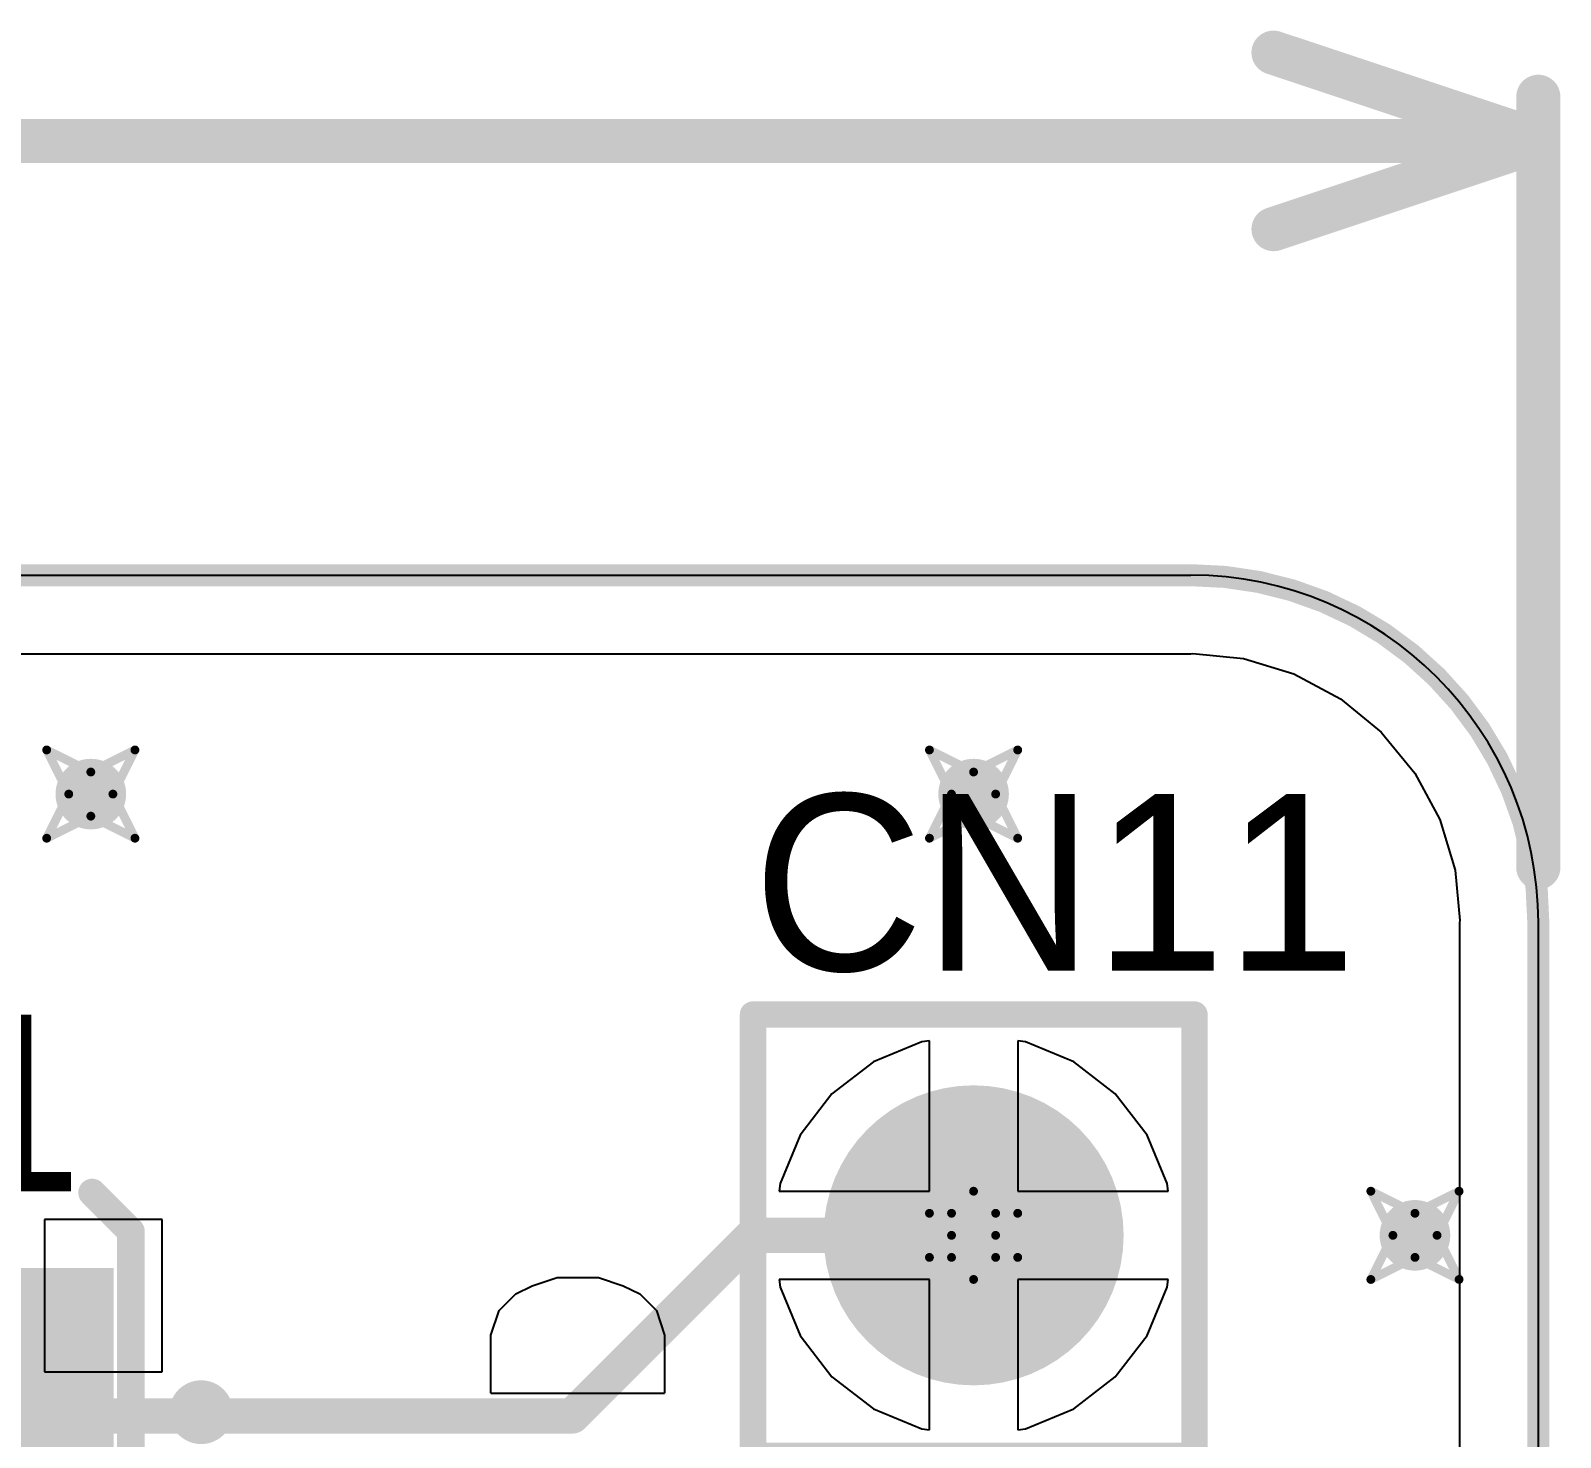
# Model space of a CAD drawing. Header units: millimetres. Extents: x 2.26 to 6.57, y 1.2 to 4.64.
# Drawn here: x 4.8946 to 5.2412, y 4.2574 to 4.5762 of the extents above; entities that cross this region are included whole.
import ezdxf

# ---------------------------------------------------------------- set-up
doc = ezdxf.new("R2010")
doc.units = ezdxf.units.MM
doc.header["$MEASUREMENT"] = 0
for name, color, linetype in [('BottomLayer', 5, 'Continuous'), ('BottomSolder', 6, 'Continuous'), ('DrillDrawing', 1, 'Continuous'), ('KeepOutLayer', 6, 'Continuous'), ('Mechanical1', 6, 'Continuous'), ('MultiLayer', 9, 'Continuous'), ('PadHoleLayer', 156, 'Continuous'), ('TopLayer', 1, 'Continuous'), ('TopOverlay', 2, 'Continuous'), ('TopPaste', 8, 'Continuous'), ('TopSolder', 216, 'Continuous'), ('ViaHoleLayer', 16, 'Continuous')]:
    doc.layers.add(name, color=color, linetype=linetype)

# ---------------------------------------------------------------- blocks, each defined once
blk = doc.blocks.new('SIP2_2_54_9')
at = {"layer": 'BottomLayer', "const_width": 0.03}
for points in [[(-0.015, 0, 1), (0.015, 0, 1)], [(0.085, 0, 1), (0.115, 0, 1)]]:
    blk.add_lwpolyline(points, format="xyb", close=True, dxfattribs=at)
at = {"layer": 'BottomSolder', "const_width": 0.034}
for points in [[(-0.017, 0, 1), (0.017, 0, 1)], [(0.083, 0, 1), (0.117, 0, 1)]]:
    blk.add_lwpolyline(points, format="xyb", close=True, dxfattribs=at)
at = {"layer": 'MultiLayer', "const_width": 0.03}
for points in [[(-0.015, 0, 1), (0.015, 0, 1)], [(0.085, 0, 1), (0.115, 0, 1)]]:
    blk.add_lwpolyline(points, format="xyb", close=True, dxfattribs=at)
at = {"layer": 'PadHoleLayer', "const_width": 0.02}
for points in [[(-0.01, 0, 1), (0.01, 0, 1)], [(0.09, 0, 1), (0.11, 0, 1)]]:
    blk.add_lwpolyline(points, format="xyb", close=True, dxfattribs=at)
at = {"layer": 'TopLayer', "const_width": 0.03}
for points in [[(-0.015, 0, 1), (0.015, 0, 1)], [(0.085, 0, 1), (0.115, 0, 1)]]:
    blk.add_lwpolyline(points, format="xyb", close=True, dxfattribs=at)
at = {"layer": 'TopOverlay', "const_width": 0.006}
for points in [[(-0.049961, 0.049961), (0.150039, 0.049961)], [(-0.049961, 0.049961), (-0.049961, -0.050039)], [(0.050039, 0.049961), (0.050039, -0.050039)], [(0.150039, 0.049961), (0.150039, -0.050039)], [(-0.049961, -0.050039), (0.150039, -0.050039)]]:
    blk.add_lwpolyline(points, dxfattribs=at)
at = {"layer": 'TopOverlay'}
for points, const_width in [([(-0.051461, 0.049961, 1), (-0.048461, 0.049961, 1)], 0.003), ([(-0.051461, 0.049961, 1), (-0.048461, 0.049961, 1)], 0.003), ([(0.048539, 0.049961, 1), (0.051539, 0.049961, 1)], 0.003), ([(0.148539, 0.049961, 1), (0.151539, 0.049961, 1)], 0.003), ([(0.148539, 0.049961, 1), (0.151539, 0.049961, 1)], 0.003), ([(-0.051461, -0.050039, 1), (-0.048461, -0.050039, 1)], 0.003), ([(-0.051461, -0.050039, 1), (-0.048461, -0.050039, 1)], 0.003), ([(0.048539, -0.050039, 1), (0.051539, -0.050039, 1)], 0.003), ([(0.148539, -0.050039, 1), (0.151539, -0.050039, 1)], 0.003), ([(0.148539, -0.050039, 1), (0.151539, -0.050039, 1)], 0.003), ([(0.0051574, -0.075, 1), (-0.005, -0.075, 1)], 0.01), ([(-0.0075, -0.075, 1), (-0.0025, -0.075, 1)], 0.005), ([(0.0026574, -0.075, 1), (0.0076574, -0.075, 1)], 0.005)]:
    blk.add_lwpolyline(points, format="xyb", close=True, dxfattribs=dict(at, const_width=const_width))
at = {"layer": 'TopSolder', "const_width": 0.034}
for points in [[(-0.017, 0, 1), (0.017, 0, 1)], [(0.083, 0, 1), (0.117, 0, 1)]]:
    blk.add_lwpolyline(points, format="xyb", close=True, dxfattribs=at)
blk = doc.blocks.new('HSMF_A201_96')
at = {"layer": 'TopLayer'}
for points in [[(-0.0885826, 0.0511811), (-0.0885826, 0.0078741), (-0.0295276, 0.0511811), (-0.0295276, 0.0078741)], [(0.0295276, 0.0511811), (0.0295276, 0.0078741), (0.0885826, 0.0511811), (0.0885826, 0.0078741)], [(-0.0885826, -0.0078741), (-0.0885826, -0.0511811), (-0.0295276, -0.0078741), (-0.0295276, -0.0511811)], [(0.0295276, -0.0078741), (0.0295276, -0.0511811), (0.0885826, -0.0078741), (0.0885826, -0.0511811)]]:
    blk.add_solid(points, dxfattribs=at)
at = {"layer": 'TopOverlay'}
for points, const_width in [([(-0.0576146, 0.075, 1), (-0.062228, 0.075, 1)], 0.0098425), ([(-0.0646886, 0.075, 1), (-0.0597674, 0.075, 1)], 0.0049212), ([(-0.0600752, 0.075, 1), (-0.055154, 0.075, 1)], 0.0049212), ([(-0.1025197, 0.0590551, 1), (-0.0993701, 0.0590551, 1)], 0.0031496), ([(-0.1015748, 0.0590551, 1), (-0.0984252, 0.0590551, 1)], 0.0031496), ([(-0.0684291, 0.0590551, 1), (-0.0654291, 0.0590551, 1)], 0.003), ([(-0.0409449, 0.0590551, 1), (-0.0377953, 0.0590551, 1)], 0.0031496), ([(0.0654291, 0.0590551, 1), (0.0684291, 0.0590551, 1)], 0.003), ([(-0.1112598, 0.050315, 1), (-0.1081102, 0.050315, 1)], 0.0031496), ([(-0.0684291, -0.0590551, 1), (-0.0654291, -0.0590551, 1)], 0.003), ([(0.0654291, -0.0590551, 1), (0.0684291, -0.0590551, 1)], 0.003)]:
    blk.add_lwpolyline(points, format="xyb", close=True, dxfattribs=dict(at, const_width=const_width))
for points, const_width in [([(-0.109685, 0.050315), (-0.1009449, 0.0590551)], 0.0062992), ([(-0.0393701, 0.0590551), (-0.1, 0.0590551)], 0.0062992), ([(0.0669291, 0.0590551), (-0.0669291, 0.0590551)], 0.006), ([(0.0669291, -0.0590551), (-0.0669291, -0.0590551)], 0.006)]:
    blk.add_lwpolyline(points, dxfattribs=dict(at, const_width=const_width))
at = {"layer": 'TopPaste'}
for points in [[(-0.0885826, 0.0511811), (-0.0885826, 0.0078741), (-0.0295276, 0.0511811), (-0.0295276, 0.0078741)], [(0.0295276, 0.0511811), (0.0295276, 0.0078741), (0.0885826, 0.0511811), (0.0885826, 0.0078741)], [(-0.0885826, -0.0078741), (-0.0885826, -0.0511811), (-0.0295276, -0.0078741), (-0.0295276, -0.0511811)], [(0.0295276, -0.0078741), (0.0295276, -0.0511811), (0.0885826, -0.0078741), (0.0885826, -0.0511811)]]:
    blk.add_solid(points, dxfattribs=at)
at = {"layer": 'TopSolder'}
for points in [[(-0.0925826, 0.0551811), (-0.0925826, 0.0038741), (-0.0255276, 0.0551811), (-0.0255276, 0.0038741)], [(0.0255276, 0.0551811), (0.0255276, 0.0038741), (0.0925826, 0.0551811), (0.0925826, 0.0038741)], [(-0.0925826, -0.0038741), (-0.0925826, -0.0551811), (-0.0255276, -0.0038741), (-0.0255276, -0.0551811)], [(0.0255276, -0.0038741), (0.0255276, -0.0551811), (0.0925826, -0.0038741), (0.0925826, -0.0551811)]]:
    blk.add_solid(points, dxfattribs=at)

msp = doc.modelspace()

# ---------------------------------------------------------------- linework, layer by layer
at = {"layer": 'BottomLayer'}
for p, q in [((2.5590556, 4.4349131), (5.1574797, 4.4349131)), ((5.1574797, 4.4349131), (5.1574802, 4.434913)), ((5.1574802, 4.4349131), (5.1579395, 4.4350045)), ((5.1574802, 4.434913), (5.1574802, 4.4349131)), ((5.1579395, 4.4350045), (5.1693874, 4.4338769)), ((5.1693874, 4.4338769), (5.1808369, 4.4304038)), ((5.1808369, 4.4304038), (5.1913889, 4.4247636)), ((5.1913889, 4.4247636), (5.2006378, 4.4171732)), ((5.2006378, 4.4171732), (5.2082282, 4.4079243)), ((5.2082282, 4.4079243), (5.2138684, 4.3973723)), ((5.2138684, 4.3973723), (5.2173415, 4.3859228)), ((5.2173415, 4.3859228), (5.218469, 4.3744752)), ((5.218469, 4.3744752), (5.2183776, 4.3740156)), ((5.2183776, 4.3740156), (5.2183777, 4.3740151)), ((5.2183777, 4.3740151), (5.2183777, 3.5060318)), ((5.0965203, 4.3469913), (5.0855735, 4.342457)), ((5.0982677, 4.3472214), (5.0965203, 4.3469913)), ((5.0982677, 4.3131496), (5.0982677, 4.3472214)), ((5.1200151, 4.3469913), (5.1182677, 4.3472214)), ((5.1182677, 4.3472214), (5.1182677, 4.3131496)), ((5.1309619, 4.342457), (5.1200151, 4.3469913)), ((5.0855735, 4.342457), (5.0761733, 4.335244)), ((5.1403621, 4.335244), (5.1309619, 4.342457)), ((5.0761733, 4.335244), (5.0689603, 4.3258437)), ((5.1475751, 4.3258437), (5.1403621, 4.335244)), ((5.0689603, 4.3258437), (5.064426, 4.314897)), ((5.1521094, 4.314897), (5.1475751, 4.3258437)), ((5.064426, 4.314897), (5.0641959, 4.3131496)), ((5.0641959, 4.3131496), (5.0982677, 4.3131496)), ((5.1182677, 4.3131496), (5.1523395, 4.3131496)), ((5.1523395, 4.3131496), (5.1521094, 4.314897)), ((5.0982677, 4.2931496), (5.0641959, 4.2931496)), ((5.0641959, 4.2931496), (5.064426, 4.2914022)), ((5.064426, 4.2914022), (5.0689603, 4.2804555)), ((5.0982677, 4.2590778), (5.0982677, 4.2931496)), ((5.1523395, 4.2931496), (5.1182677, 4.2931496)), ((5.1182677, 4.2931496), (5.1182677, 4.2590778)), ((5.1475751, 4.2804555), (5.1521094, 4.2914022)), ((5.1521094, 4.2914022), (5.1523395, 4.2931496)), ((5.0689603, 4.2804555), (5.0761733, 4.2710552)), ((5.1403621, 4.2710552), (5.1475751, 4.2804555)), ((5.0761733, 4.2710552), (5.0855735, 4.2638422)), ((5.1309619, 4.2638422), (5.1403621, 4.2710552)), ((5.0855735, 4.2638422), (5.0965203, 4.2593079)), ((5.1200151, 4.2593079), (5.1309619, 4.2638422)), ((5.0965203, 4.2593079), (5.0982677, 4.2590778)), ((5.1182677, 4.2590778), (5.1200151, 4.2593079))]:
    msp.add_line(p, q, dxfattribs=at)
at = {"layer": 'BottomLayer', "const_width": 0.008}
for points in [[(4.9042677, 4.4031496, 1), (4.9122677, 4.4031496, 1)], [(5.1042677, 4.4031496, 1), (5.1122677, 4.4031496, 1)], [(5.2042677, 4.3031496, 1), (5.2122677, 4.3031496, 1)]]:
    msp.add_lwpolyline(points, format="xyb", close=True, dxfattribs=at)
at = {"layer": 'DrillDrawing'}
for points, const_width in [([(5.1762205, 4.571181), (5.2362205, 4.551181)], 0.01), ([(5.2362205, 4.3865156), (5.2362205, 4.561181)], 0.01), ([(3.9982225, 4.551181), (5.2362205, 4.551181)], 0.01), ([(5.1762205, 4.531181), (5.2362205, 4.551181)], 0.01), ([(4.8982677, 4.4131496), (4.9082677, 4.4081496)], 0.002), ([(4.8982677, 4.4131496), (4.9032677, 4.4031496)], 0.002), ([(4.9082677, 4.4081496), (4.9182677, 4.4131496)], 0.002), ([(4.9132677, 4.4031496), (4.9182677, 4.4131496)], 0.002), ([(5.0982677, 4.4131496), (5.1082677, 4.4081496)], 0.002), ([(5.0982677, 4.4131496), (5.1032677, 4.4031496)], 0.002), ([(5.1082677, 4.4081496), (5.1182677, 4.4131496)], 0.002), ([(5.1132677, 4.4031496), (5.1182677, 4.4131496)], 0.002), ([(4.8982677, 4.3931496), (4.9032677, 4.4031496)], 0.002), ([(4.9132677, 4.4031496), (4.9182677, 4.3931496)], 0.002), ([(5.0982677, 4.3931496), (5.1032677, 4.4031496)], 0.002), ([(5.1132677, 4.4031496), (5.1182677, 4.3931496)], 0.002), ([(4.8982677, 4.3931496), (4.9082677, 4.3981496)], 0.002), ([(4.9082677, 4.3981496), (4.9182677, 4.3931496)], 0.002), ([(5.0982677, 4.3931496), (5.1082677, 4.3981496)], 0.002), ([(5.1082677, 4.3981496), (5.1182677, 4.3931496)], 0.002), ([(5.1032677, 4.3081496), (5.1082677, 4.3131496)], 0.002), ([(5.1082677, 4.3131496), (5.1132677, 4.3081496)], 0.002), ([(5.1982677, 4.3131496), (5.2082677, 4.3081496)], 0.002), ([(5.1982677, 4.3131496), (5.2032677, 4.3031496)], 0.002), ([(5.2082677, 4.3081496), (5.2182677, 4.3131496)], 0.002), ([(5.2132677, 4.3031496), (5.2182677, 4.3131496)], 0.002), ([(5.0982677, 4.3081496), (5.1032677, 4.3031496)], 0.002), ([(5.0982677, 4.3081496), (5.1032677, 4.3081496)], 0.002), ([(5.1132677, 4.3081496), (5.1182677, 4.3081496)], 0.002), ([(5.1132677, 4.3031496), (5.1182677, 4.3081496)], 0.002), ([(5.0982677, 4.2981496), (5.1032677, 4.3031496)], 0.002), ([(5.1132677, 4.3031496), (5.1182677, 4.2981496)], 0.002), ([(5.1982677, 4.2931496), (5.2032677, 4.3031496)], 0.002), ([(5.2132677, 4.3031496), (5.2182677, 4.2931496)], 0.002), ([(5.0982677, 4.2981496), (5.1032677, 4.2981496)], 0.002), ([(5.1032677, 4.2981496), (5.1082677, 4.2931496)], 0.002), ([(5.1082677, 4.2931496), (5.1132677, 4.2981496)], 0.002), ([(5.1132677, 4.2981496), (5.1182677, 4.2981496)], 0.002), ([(5.1982677, 4.2931496), (5.2082677, 4.2981496)], 0.002), ([(5.2082677, 4.2981496), (5.2182677, 4.2931496)], 0.002)]:
    msp.add_lwpolyline(points, dxfattribs=dict(at, const_width=const_width))
for points, const_width in [([(5.1737205, 4.571181, 1), (5.1787205, 4.571181, 1)], 0.005), ([(5.2337205, 4.561181, 1), (5.2387205, 4.561181, 1)], 0.005), ([(5.2337205, 4.551181, 1), (5.2387205, 4.551181, 1)], 0.005), ([(5.2337205, 4.551181, 1), (5.2387205, 4.551181, 1)], 0.005), ([(5.2337205, 4.551181, 1), (5.2387205, 4.551181, 1)], 0.005), ([(5.1737205, 4.531181, 1), (5.1787205, 4.531181, 1)], 0.005), ([(4.8977677, 4.4131496, 1), (4.8987677, 4.4131496, 1)], 0.001), ([(4.8977677, 4.4131496, 1), (4.8987677, 4.4131496, 1)], 0.001), ([(4.9177677, 4.4131496, 1), (4.9187677, 4.4131496, 1)], 0.001), ([(4.9177677, 4.4131496, 1), (4.9187677, 4.4131496, 1)], 0.001), ([(5.0977677, 4.4131496, 1), (5.0987677, 4.4131496, 1)], 0.001), ([(5.0977677, 4.4131496, 1), (5.0987677, 4.4131496, 1)], 0.001), ([(5.1177677, 4.4131496, 1), (5.1187677, 4.4131496, 1)], 0.001), ([(5.1177677, 4.4131496, 1), (5.1187677, 4.4131496, 1)], 0.001), ([(4.9077677, 4.4081496, 1), (4.9087677, 4.4081496, 1)], 0.001), ([(4.9077677, 4.4081496, 1), (4.9087677, 4.4081496, 1)], 0.001), ([(5.1077677, 4.4081496, 1), (5.1087677, 4.4081496, 1)], 0.001), ([(5.1077677, 4.4081496, 1), (5.1087677, 4.4081496, 1)], 0.001), ([(4.9027677, 4.4031496, 1), (4.9037677, 4.4031496, 1)], 0.001), ([(4.9027677, 4.4031496, 1), (4.9037677, 4.4031496, 1)], 0.001), ([(4.9127677, 4.4031496, 1), (4.9137677, 4.4031496, 1)], 0.001), ([(4.9127677, 4.4031496, 1), (4.9137677, 4.4031496, 1)], 0.001), ([(5.1027677, 4.4031496, 1), (5.1037677, 4.4031496, 1)], 0.001), ([(5.1027677, 4.4031496, 1), (5.1037677, 4.4031496, 1)], 0.001), ([(5.1127677, 4.4031496, 1), (5.1137677, 4.4031496, 1)], 0.001), ([(5.1127677, 4.4031496, 1), (5.1137677, 4.4031496, 1)], 0.001), ([(4.9077677, 4.3981496, 1), (4.9087677, 4.3981496, 1)], 0.001), ([(4.9077677, 4.3981496, 1), (4.9087677, 4.3981496, 1)], 0.001), ([(5.1077677, 4.3981496, 1), (5.1087677, 4.3981496, 1)], 0.001), ([(5.1077677, 4.3981496, 1), (5.1087677, 4.3981496, 1)], 0.001), ([(4.8977677, 4.3931496, 1), (4.8987677, 4.3931496, 1)], 0.001), ([(4.8977677, 4.3931496, 1), (4.8987677, 4.3931496, 1)], 0.001), ([(4.9177677, 4.3931496, 1), (4.9187677, 4.3931496, 1)], 0.001), ([(4.9177677, 4.3931496, 1), (4.9187677, 4.3931496, 1)], 0.001), ([(5.0977677, 4.3931496, 1), (5.0987677, 4.3931496, 1)], 0.001), ([(5.0977677, 4.3931496, 1), (5.0987677, 4.3931496, 1)], 0.001), ([(5.1177677, 4.3931496, 1), (5.1187677, 4.3931496, 1)], 0.001), ([(5.1177677, 4.3931496, 1), (5.1187677, 4.3931496, 1)], 0.001), ([(5.2337205, 4.3865156, 1), (5.2387205, 4.3865156, 1)], 0.005), ([(5.1077677, 4.3131496, 1), (5.1087677, 4.3131496, 1)], 0.001), ([(5.1077677, 4.3131496, 1), (5.1087677, 4.3131496, 1)], 0.001), ([(5.1977677, 4.3131496, 1), (5.1987677, 4.3131496, 1)], 0.001), ([(5.1977677, 4.3131496, 1), (5.1987677, 4.3131496, 1)], 0.001), ([(5.2177677, 4.3131496, 1), (5.2187677, 4.3131496, 1)], 0.001), ([(5.2177677, 4.3131496, 1), (5.2187677, 4.3131496, 1)], 0.001), ([(5.0977677, 4.3081496, 1), (5.0987677, 4.3081496, 1)], 0.001), ([(5.0977677, 4.3081496, 1), (5.0987677, 4.3081496, 1)], 0.001), ([(5.1027677, 4.3081496, 1), (5.1037677, 4.3081496, 1)], 0.001), ([(5.1027677, 4.3081496, 1), (5.1037677, 4.3081496, 1)], 0.001), ([(5.1127677, 4.3081496, 1), (5.1137677, 4.3081496, 1)], 0.001), ([(5.1127677, 4.3081496, 1), (5.1137677, 4.3081496, 1)], 0.001), ([(5.1177677, 4.3081496, 1), (5.1187677, 4.3081496, 1)], 0.001), ([(5.1177677, 4.3081496, 1), (5.1187677, 4.3081496, 1)], 0.001), ([(5.2077677, 4.3081496, 1), (5.2087677, 4.3081496, 1)], 0.001), ([(5.2077677, 4.3081496, 1), (5.2087677, 4.3081496, 1)], 0.001), ([(5.1027677, 4.3031496, 1), (5.1037677, 4.3031496, 1)], 0.001), ([(5.1027677, 4.3031496, 1), (5.1037677, 4.3031496, 1)], 0.001), ([(5.1127677, 4.3031496, 1), (5.1137677, 4.3031496, 1)], 0.001), ([(5.1127677, 4.3031496, 1), (5.1137677, 4.3031496, 1)], 0.001), ([(5.2027677, 4.3031496, 1), (5.2037677, 4.3031496, 1)], 0.001), ([(5.2027677, 4.3031496, 1), (5.2037677, 4.3031496, 1)], 0.001), ([(5.2127677, 4.3031496, 1), (5.2137677, 4.3031496, 1)], 0.001), ([(5.2127677, 4.3031496, 1), (5.2137677, 4.3031496, 1)], 0.001), ([(5.0977677, 4.2981496, 1), (5.0987677, 4.2981496, 1)], 0.001), ([(5.0977677, 4.2981496, 1), (5.0987677, 4.2981496, 1)], 0.001), ([(5.1027677, 4.2981496, 1), (5.1037677, 4.2981496, 1)], 0.001), ([(5.1027677, 4.2981496, 1), (5.1037677, 4.2981496, 1)], 0.001), ([(5.1127677, 4.2981496, 1), (5.1137677, 4.2981496, 1)], 0.001), ([(5.1127677, 4.2981496, 1), (5.1137677, 4.2981496, 1)], 0.001), ([(5.1177677, 4.2981496, 1), (5.1187677, 4.2981496, 1)], 0.001), ([(5.1177677, 4.2981496, 1), (5.1187677, 4.2981496, 1)], 0.001), ([(5.2077677, 4.2981496, 1), (5.2087677, 4.2981496, 1)], 0.001), ([(5.2077677, 4.2981496, 1), (5.2087677, 4.2981496, 1)], 0.001), ([(5.1077677, 4.2931496, 1), (5.1087677, 4.2931496, 1)], 0.001), ([(5.1077677, 4.2931496, 1), (5.1087677, 4.2931496, 1)], 0.001), ([(5.1977677, 4.2931496, 1), (5.1987677, 4.2931496, 1)], 0.001), ([(5.1977677, 4.2931496, 1), (5.1987677, 4.2931496, 1)], 0.001), ([(5.2177677, 4.2931496, 1), (5.2187677, 4.2931496, 1)], 0.001), ([(5.2177677, 4.2931496, 1), (5.2187677, 4.2931496, 1)], 0.001)]:
    msp.add_lwpolyline(points, format="xyb", close=True, dxfattribs=dict(at, const_width=const_width))
at = {"layer": 'KeepOutLayer', "const_width": 0.005}
for points in [[(2.5590551, 4.4527559), (5.1574802, 4.4527559)], [(5.2362204, 4.3740156), (5.2362205, 4.3740155)], [(5.2362205, 3.4881889), (5.2362205, 4.3740155)]]:
    msp.add_lwpolyline(points, dxfattribs=at)
at = {"layer": 'KeepOutLayer', "const_width": 0.0025}
for points in [[(5.1562302, 4.4527559, 1), (5.1587302, 4.4527559, 1)], [(5.1562302, 4.4527558, 1), (5.1587302, 4.4527558, 1)], [(5.2349704, 4.3740156, 1), (5.2374704, 4.3740156, 1)], [(5.2349704, 4.3740156, 1), (5.2374704, 4.3740156, 1)], [(5.2349705, 4.3740155, 1), (5.2374705, 4.3740155, 1)], [(5.2349705, 4.3740155, 1), (5.2374705, 4.3740155, 1)]]:
    msp.add_lwpolyline(points, format="xyb", close=True, dxfattribs=at)
at = {"layer": 'KeepOutLayer', "const_width": 0.005}
msp.add_lwpolyline([(5.1574802, 4.4527558, -0.414213562372877), (5.2362204, 4.3740156)], format="xyb", dxfattribs=at)
at = {"layer": 'Mechanical1'}
for p, q in [((2.5590552, 4.4527558), (5.1574803, 4.4527559)), ((5.2362205, 3.4881889), (5.2362205, 4.3740156))]:
    msp.add_line(p, q, dxfattribs=at)
msp.add_arc((5.1574803, 4.3740156), 0.0787402, 0, 90, dxfattribs=at)
at = {"layer": 'MultiLayer', "const_width": 0.008}
for points in [[(4.9042677, 4.4031496, 1), (4.9122677, 4.4031496, 1)], [(5.1042677, 4.4031496, 1), (5.1122677, 4.4031496, 1)], [(5.2042677, 4.3031496, 1), (5.2122677, 4.3031496, 1)]]:
    msp.add_lwpolyline(points, format="xyb", close=True, dxfattribs=at)
at = {"layer": 'TopLayer'}
for p, q in [((4.5784764, 4.4349131), (5.1574797, 4.4349131)), ((5.1574797, 4.4349131), (5.1574802, 4.434913)), ((5.1574802, 4.4349131), (5.1579395, 4.4350045)), ((5.1574802, 4.434913), (5.1574802, 4.4349131)), ((5.1579395, 4.4350045), (5.1693874, 4.4338769)), ((5.1693874, 4.4338769), (5.1808369, 4.4304038)), ((5.1808369, 4.4304038), (5.1913889, 4.4247636)), ((5.1913889, 4.4247636), (5.2006378, 4.4171732)), ((5.2006378, 4.4171732), (5.2082282, 4.4079243)), ((5.2082282, 4.4079243), (5.2138684, 4.3973723)), ((5.2138684, 4.3973723), (5.2173415, 4.3859228)), ((5.2173415, 4.3859228), (5.218469, 4.3744752)), ((5.218469, 4.3744752), (5.2183776, 4.3740156)), ((5.2183776, 4.3740156), (5.2183777, 4.3740151)), ((5.2183777, 4.3740151), (5.2183777, 3.5060318)), ((5.0965203, 4.3469913), (5.0855735, 4.342457)), ((5.0982677, 4.3472214), (5.0965203, 4.3469913)), ((5.0982677, 4.3131496), (5.0982677, 4.3472214)), ((5.1200151, 4.3469913), (5.1182677, 4.3472214)), ((5.1182677, 4.3472214), (5.1182677, 4.3131496)), ((5.1309619, 4.342457), (5.1200151, 4.3469913)), ((5.0855735, 4.342457), (5.0761733, 4.335244)), ((5.1403621, 4.335244), (5.1309619, 4.342457)), ((5.0761733, 4.335244), (5.0689603, 4.3258437)), ((5.1475751, 4.3258437), (5.1403621, 4.335244)), ((5.0689603, 4.3258437), (5.064426, 4.314897)), ((5.1521094, 4.314897), (5.1475751, 4.3258437)), ((5.064426, 4.314897), (5.0641959, 4.3131496)), ((5.0641959, 4.3131496), (5.0982677, 4.3131496)), ((5.1182677, 4.3131496), (5.1523395, 4.3131496)), ((5.1523395, 4.3131496), (5.1521094, 4.314897)), ((4.9244488, 4.3067322), (4.8977953, 4.3067322)), ((4.8977953, 4.3067322), (4.8977953, 4.2722047)), ((4.9244488, 4.2722047), (4.9244488, 4.3067322)), ((5.0982677, 4.2931496), (5.0641959, 4.2931496)), ((5.0641959, 4.2931496), (5.064426, 4.2914022)), ((5.064426, 4.2914022), (5.0689603, 4.2804555)), ((5.0982677, 4.2590778), (5.0982677, 4.2931496)), ((5.1523395, 4.2931496), (5.1182677, 4.2931496)), ((5.1182677, 4.2931496), (5.1182677, 4.2590778)), ((5.1475751, 4.2804555), (5.1521094, 4.2914022)), ((5.1521094, 4.2914022), (5.1523395, 4.2931496)), ((5.0689603, 4.2804555), (5.0761733, 4.2710552)), ((5.1403621, 4.2710552), (5.1475751, 4.2804555)), ((4.8977953, 4.2722047), (4.9244488, 4.2722047)), ((5.0761733, 4.2710552), (5.0855735, 4.2638422)), ((5.1309619, 4.2638422), (5.1403621, 4.2710552)), ((5.0855735, 4.2638422), (5.0965203, 4.2593079)), ((5.1200151, 4.2593079), (5.1309619, 4.2638422)), ((5.0965203, 4.2593079), (5.0982677, 4.2590778)), ((5.1182677, 4.2590778), (5.1200151, 4.2593079))]:
    msp.add_line(p, q, dxfattribs=at)
for points, const_width in [([(4.9042677, 4.4031496, 1), (4.9122677, 4.4031496, 1)], 0.008), ([(5.1042677, 4.4031496, 1), (5.1122677, 4.4031496, 1)], 0.008), ([(5.2042677, 4.3031496, 1), (5.2122677, 4.3031496, 1)], 0.008), ([(5.0562677, 4.3031496, 1), (5.0602677, 4.3031496, 1)], 0.004), ([(5.0562677, 4.3031496, 1), (5.0602677, 4.3031496, 1)], 0.004), ([(5.1062677, 4.3031496, 1), (5.1102677, 4.3031496, 1)], 0.004), ([(5.0153228, 4.2622047, 1), (5.0193228, 4.2622047, 1)], 0.004), ([(5.0153228, 4.2622047, 1), (5.0193228, 4.2622047, 1)], 0.004)]:
    msp.add_lwpolyline(points, format="xyb", close=True, dxfattribs=dict(at, const_width=const_width))
at = {"layer": 'TopLayer', "const_width": 0.008}
for points in [[(5.0173228, 4.2622047), (5.0582677, 4.3031496)], [(5.0582677, 4.3031496), (5.1082677, 4.3031496)], [(4.8877953, 4.2622047), (5.0173228, 4.2622047)]]:
    msp.add_lwpolyline(points, dxfattribs=at)
at = {"layer": 'TopOverlay'}
for p, q in [((5.0045291, 4.2898668), (5.0082779, 4.2917411)), ((5.0082779, 4.2917411), (5.013901, 4.2936155)), ((5.013901, 4.2936155), (5.0232728, 4.2936155)), ((5.0232728, 4.2936155), (5.0288959, 4.2917411)), ((5.0288959, 4.2917411), (5.0326446, 4.2898668)), ((5.0007804, 4.2861181), (5.0045291, 4.2898668)), ((5.0326446, 4.2898668), (5.0363933, 4.2861181)), ((4.998906, 4.280495), (5.0007804, 4.2861181)), ((5.0363933, 4.2861181), (5.0382677, 4.280495)), ((4.998906, 4.2673744), (4.998906, 4.280495)), ((5.0382677, 4.280495), (5.0382677, 4.2673744)), ((4.998906, 4.2673744), (5.0382677, 4.2673744))]:
    msp.add_line(p, q, dxfattribs=at)
at = {"layer": 'ViaHoleLayer', "const_width": 0.004}
for points in [[(4.9062677, 4.4031496, 1), (4.9102677, 4.4031496, 1)], [(5.1062677, 4.4031496, 1), (5.1102677, 4.4031496, 1)], [(5.2062677, 4.3031496, 1), (5.2102677, 4.3031496, 1)]]:
    msp.add_lwpolyline(points, format="xyb", close=True, dxfattribs=at)

# ---------------------------------------------------------------- block references
for name, p, rotation in [('SIP2_2_54_9', (5.1082677, 4.2031496), 90), ('HSMF_A201_96', (4.8582677, 4.2031496), 270)]:
    msp.add_blockref(name, p, dxfattribs=dict(rotation=rotation))

# ---------------------------------------------------------------- texts
at = {"layer": 'TopOverlay'}
for s, p in [('CN11', (5.0582677, 4.3631496)), ('LD1', (4.8082677, 4.3131496))]:
    msp.add_text(s, height=0.04, dxfattribs=at).set_placement(p)

doc.saveas('drawing.dxf')
